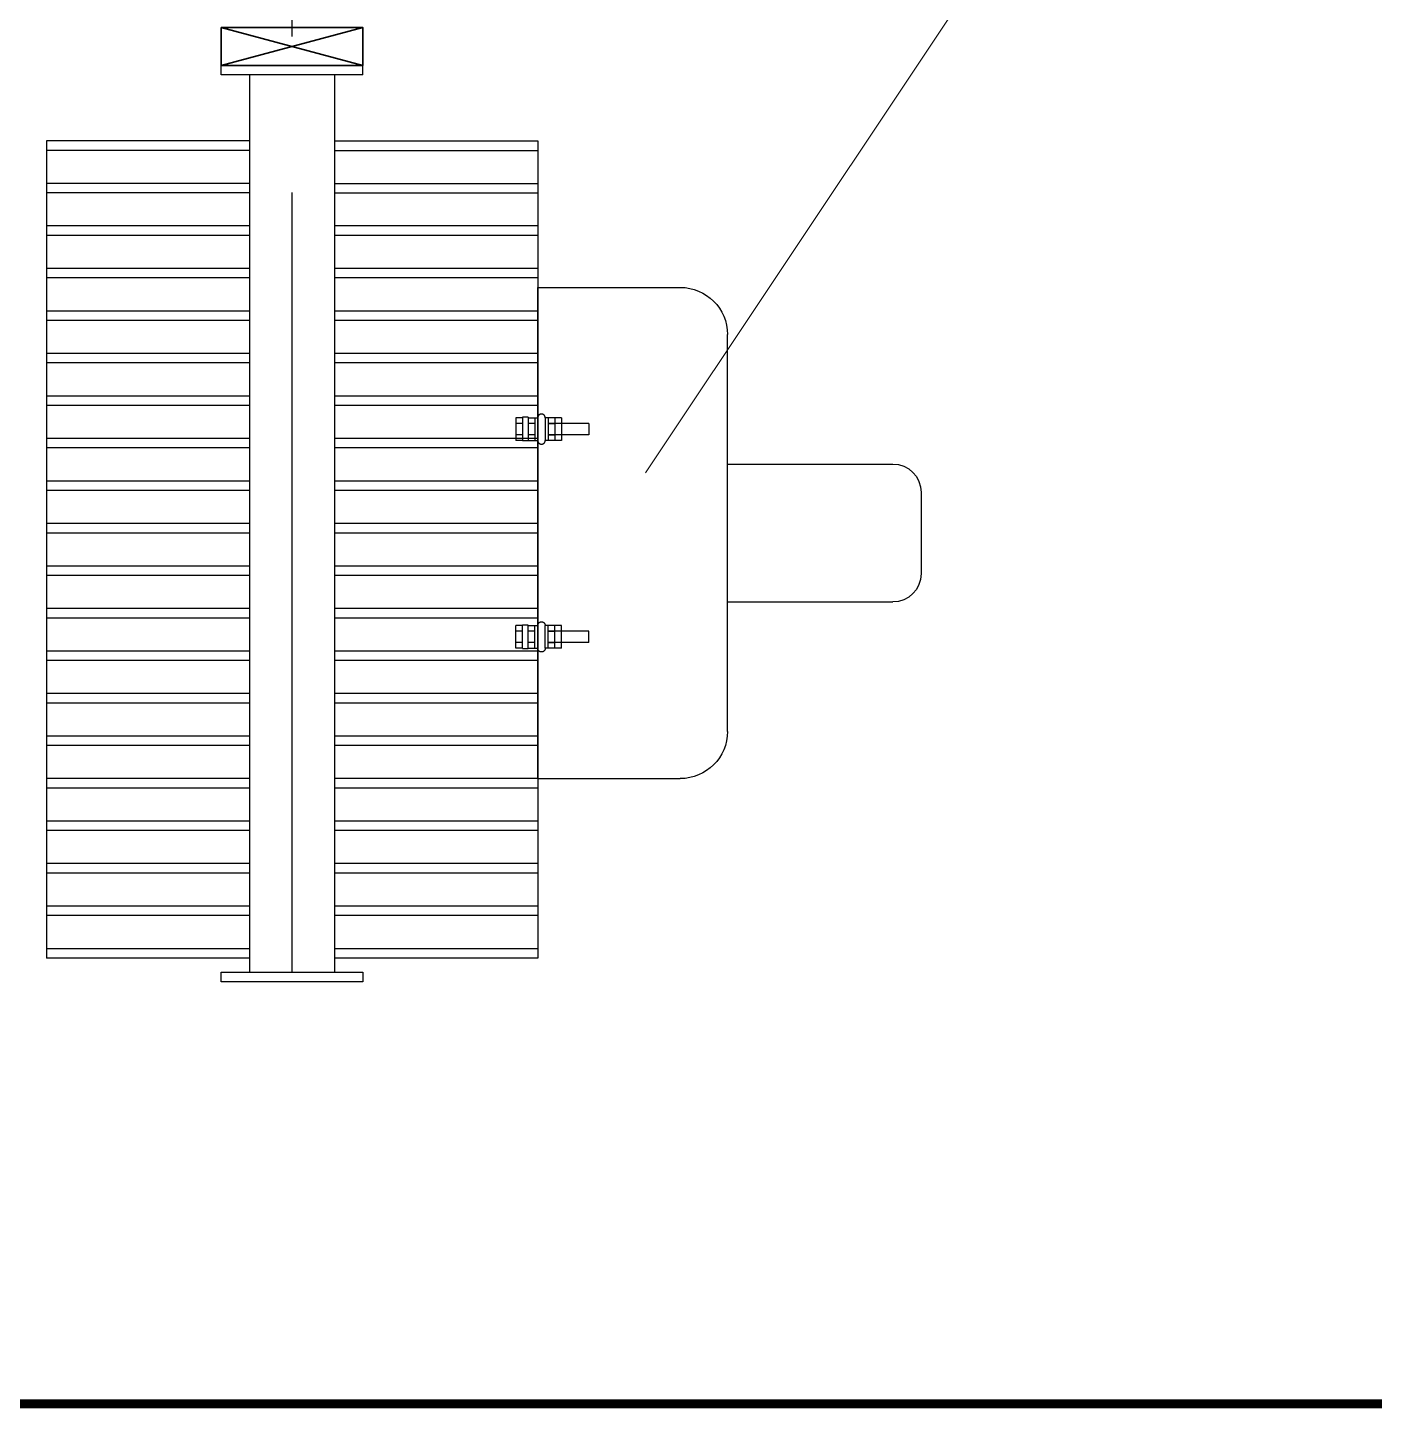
# Model space of a CAD drawing. Header units: millimetres. Extents: x 170275 to 421125, y -418833 to -203687.
# Drawn here: x 173910 to 175336, y -211388 to -209926 of the extents above; entities that cross this region are included whole.
import ezdxf

# ---------------------------------------------------------------- set-up
doc = ezdxf.new("R2010")
doc.units = ezdxf.units.MM
doc.header["$LTSCALE"] = 13
for name, pattern in [('CENTER', [50.8, 31.75, -6.35, 6.35, -6.35]), ('CENTERX2', [101.6, 63.5, -12.7, 12.7, -12.7]), ('HIDDEN', [9.525, 6.35, -3.175])]:
    doc.linetypes.add(name, pattern=pattern)
doc.layers.get('0').update_dxf_attribs({"color": 1, "linetype": 'CENTER'})
doc.layers.add('05', color=4, linetype='Continuous', lineweight=35)
doc.layers.add('铁心', color=3, linetype='Continuous', lineweight=0)
doc.layers.add('1', color=4, linetype='Continuous')
doc.layers.add('4', color=2, linetype='HIDDEN')

# ---------------------------------------------------------------- blocks, each defined once
blk = doc.blocks.new('A$C392507CE')
at = {"layer": '05', "linetype": 'ByBlock'}
for p, q in [((0.5, 94.6), (-149.5, 54.6)), ((-149.5, 94.6), (0.5, 54.6))]:
    blk.add_line(p, q, dxfattribs=at)
blk.add_lwpolyline([(0.5, 94.6), (-149.5, 94.6), (-149.5, 54.6), (0.5, 54.6)], close=True, dxfattribs=at)
blk = doc.blocks.new('4656163')
at = {"linetype": 'HIDDEN'}
for p, q in [((4691, -11118), (4684, -11118)), ((4684, -11118), (4684, -11142)), ((4697, -11117.5), (4691, -11117.5)), ((4691, -11118), (4691, -11142)), ((4697, -11117.5), (4697, -11142.5)), ((4697, -11118), (4707, -11118)), ((4704, -11118), (4704, -11142)), ((4732, -11118), (4715, -11118)), ((4715, -11118), (4715, -11142)), ((4718, -11118), (4718, -11142)), ((4725, -11118), (4725, -11142)), ((4732, -11118), (4732, -11142)), ((4691, -11124), (4684, -11124)), ((4691, -11136), (4684, -11136)), ((4704, -11124), (4697, -11124)), ((4704, -11136), (4697, -11136)), ((4718, -11124), (4725, -11124)), ((4761, -11124), (4718, -11124)), ((4718, -11136), (4725, -11136)), ((4761, -11136), (4718, -11136)), ((4761, -11124), (4761, -11136)), ((4691, -11142), (4684, -11142)), ((4697, -11142.5), (4691, -11142.5)), ((4697, -11142), (4707, -11142)), ((4732, -11142), (4715, -11142))]:
    blk.add_line(p, q, dxfattribs=at)
for centre, start, end in [((4711, -11118), 0, 180), ((4711, -11142), 180, 0)]:
    blk.add_arc(centre, 4, start, end, dxfattribs=at)
at = {"layer": '4', "color": 0}
blk.add_line((4707, -11118), (4707, -11142), dxfattribs=at)
blk = doc.blocks.new('A$C324939BF')
at = {"layer": '1'}
for p, q in [((23, 520), (23, 0)), ((23, 520), (173.9, 520)), ((223.9, 470), (223.9, 50)), ((223.9, 333), (399, 333)), ((429, 217), (429, 303)), ((223.9, 187), (399, 187)), ((23, 0), (173.9, 0))]:
    blk.add_line(p, q, dxfattribs=at)
for centre, radius, start, end in [((173.9, 470), 50, 359.9995, 89.9995), ((399, 303), 30, 359.9995, 89.9995), ((399, 217), 30, 269.9995, 359.9995), ((173.9, 50), 50, 269.9995, 359.9995)]:
    blk.add_arc(centre, radius, start, end, dxfattribs=at)
at = {"layer": '1', "rotation": 359.9995410159855}
blk.add_blockref('4656163', (-4683.9, 11500), dxfattribs=at)
at = {"layer": '1', "xscale": -1, "rotation": 180.0004589840145}
blk.add_blockref('4656163', (-4683.9, -10980), dxfattribs=at)

msp = doc.modelspace()

# ---------------------------------------------------------------- linework, layer by layer
at = {"layer": '1', "color": 1, "linetype": 'CENTERX2', "lineweight": -3}
msp.add_line((174190.49, -210926.44), (174190.49, -209729.18), dxfattribs=at)
at = {"layer": '1', "ltscale": 5}
for p, q in [((174265.49, -209966.44), (174115.49, -209966.44)), ((174115.49, -209976.44), (174115.49, -209966.44)), ((174265.49, -209976.44), (174115.49, -209976.44)), ((174145.49, -209976.44), (174145.49, -210926.44)), ((174235.49, -209976.44), (174235.49, -210926.44)), ((174265.49, -209976.44), (174265.49, -209966.44)), ((174145.49, -210046.44), (173930.49, -210046.44)), ((174145.49, -210046.44), (173930.49, -210046.44)), ((174145.49, -210046.44), (173930.49, -210046.44)), ((174235.49, -210039.35), (174235.49, -210039.35)), ((174235.49, -210046.44), (174450.49, -210046.44)), ((174235.49, -210046.44), (174450.49, -210046.44)), ((174235.49, -210046.44), (174450.49, -210046.44)), ((174145.49, -210056.44), (173930.49, -210056.44)), ((174145.49, -210056.44), (173930.49, -210056.44)), ((174235.49, -210056.44), (174450.49, -210056.44)), ((174235.49, -210056.44), (174450.49, -210056.44)), ((174145.49, -210091.44), (173930.49, -210091.44)), ((174145.49, -210091.44), (173930.49, -210091.44)), ((174145.49, -210091.44), (173930.49, -210091.44)), ((174235.49, -210091.44), (174450.49, -210091.44)), ((174235.49, -210091.44), (174450.49, -210091.44)), ((174235.49, -210091.44), (174450.49, -210091.44)), ((174145.49, -210101.44), (173930.49, -210101.44)), ((174145.49, -210101.44), (173930.49, -210101.44)), ((174235.49, -210101.44), (174450.49, -210101.44)), ((174235.49, -210101.44), (174450.49, -210101.44)), ((174145.49, -210136.44), (173930.49, -210136.44)), ((174145.49, -210136.44), (173930.49, -210136.44)), ((174450.49, -210136.44), (174235.49, -210136.44)), ((174145.49, -210146.44), (173930.49, -210146.44)), ((174145.49, -210146.44), (173930.49, -210146.44)), ((174145.49, -210146.44), (173930.49, -210146.44)), ((174145.49, -210146.44), (173930.49, -210146.44)), ((174450.49, -210146.44), (174235.49, -210146.44)), ((174450.49, -210146.44), (174235.49, -210146.44)), ((174145.49, -210181.44), (173930.49, -210181.44)), ((174145.49, -210181.44), (173930.49, -210181.44)), ((174145.49, -210181.44), (173930.49, -210181.44)), ((174145.49, -210181.44), (173930.49, -210181.44)), ((174145.49, -210181.44), (173930.49, -210181.44)), ((174145.49, -210181.44), (173930.49, -210181.44)), ((174450.49, -210181.44), (174235.49, -210181.44)), ((174450.49, -210181.44), (174235.49, -210181.44)), ((174450.49, -210181.44), (174235.49, -210181.44)), ((174145.49, -210191.44), (173930.49, -210191.44)), ((174145.49, -210191.44), (173930.49, -210191.44)), ((174145.49, -210191.44), (173930.49, -210191.44)), ((174145.49, -210191.44), (173930.49, -210191.44)), ((174145.49, -210191.44), (173930.49, -210191.44)), ((174145.49, -210191.44), (173930.49, -210191.44)), ((174450.49, -210191.44), (174235.49, -210191.44)), ((174450.49, -210191.44), (174235.49, -210191.44)), ((174450.49, -210191.44), (174235.49, -210191.44)), ((174145.49, -210226.44), (173930.49, -210226.44)), ((174145.49, -210226.44), (173930.49, -210226.44)), ((174145.49, -210226.44), (173930.49, -210226.44)), ((174145.49, -210226.44), (173930.49, -210226.44)), ((174145.49, -210226.44), (173930.49, -210226.44)), ((174145.49, -210226.44), (173930.49, -210226.44)), ((174450.49, -210226.44), (174235.49, -210226.44)), ((174450.49, -210226.44), (174235.49, -210226.44)), ((174450.49, -210226.44), (174235.49, -210226.44)), ((174145.49, -210236.44), (173930.49, -210236.44)), ((174145.49, -210236.44), (173930.49, -210236.44)), ((174145.49, -210236.44), (173930.49, -210236.44)), ((174145.49, -210236.44), (173930.49, -210236.44)), ((174145.49, -210236.44), (173930.49, -210236.44)), ((174145.49, -210236.44), (173930.49, -210236.44)), ((174450.49, -210236.44), (174235.49, -210236.44)), ((174450.49, -210236.44), (174235.49, -210236.44)), ((174450.49, -210236.44), (174235.49, -210236.44)), ((174145.49, -210271.44), (173930.49, -210271.44)), ((174145.49, -210271.44), (173930.49, -210271.44)), ((174145.49, -210271.44), (173930.49, -210271.44)), ((174145.49, -210271.44), (173930.49, -210271.44)), ((174145.49, -210271.44), (173930.49, -210271.44)), ((174145.49, -210271.44), (173930.49, -210271.44)), ((174450.49, -210271.44), (174235.49, -210271.44)), ((174450.49, -210271.44), (174235.49, -210271.44)), ((174450.49, -210271.44), (174235.49, -210271.44)), ((174145.49, -210281.44), (173930.49, -210281.44)), ((174145.49, -210281.44), (173930.49, -210281.44)), ((174145.49, -210281.44), (173930.49, -210281.44)), ((174145.49, -210281.44), (173930.49, -210281.44)), ((174145.49, -210281.44), (173930.49, -210281.44)), ((174145.49, -210281.44), (173930.49, -210281.44)), ((174450.49, -210281.44), (174235.49, -210281.44)), ((174450.49, -210281.44), (174235.49, -210281.44)), ((174450.49, -210281.44), (174235.49, -210281.44)), ((174145.49, -210316.44), (173930.49, -210316.44)), ((174145.49, -210316.44), (173930.49, -210316.44)), ((174145.49, -210316.44), (173930.49, -210316.44)), ((174145.49, -210316.44), (173930.49, -210316.44)), ((174450.49, -210316.44), (174235.49, -210316.44)), ((174450.49, -210316.44), (174235.49, -210316.44)), ((174145.49, -210326.44), (173930.49, -210326.44)), ((174145.49, -210326.44), (173930.49, -210326.44)), ((174145.49, -210326.44), (173930.49, -210326.44)), ((174145.49, -210326.44), (173930.49, -210326.44)), ((174450.49, -210326.44), (174235.49, -210326.44)), ((174450.49, -210326.44), (174235.49, -210326.44)), ((174145.49, -210361.44), (173930.49, -210361.44)), ((174145.49, -210361.44), (173930.49, -210361.44)), ((174145.49, -210361.44), (173930.49, -210361.44)), ((174145.49, -210361.44), (173930.49, -210361.44)), ((174145.49, -210371.44), (173930.49, -210371.44)), ((174145.49, -210371.44), (173930.49, -210371.44)), ((174145.49, -210371.44), (173930.49, -210371.44)), ((174145.49, -210371.44), (173930.49, -210371.44)), ((174450.49, -210361.44), (174235.49, -210361.44)), ((174450.49, -210361.44), (174235.49, -210361.44)), ((174450.49, -210371.44), (174235.49, -210371.44)), ((174450.49, -210371.44), (174235.49, -210371.44)), ((174145.49, -210406.44), (173930.49, -210406.44)), ((174145.49, -210406.44), (173930.49, -210406.44)), ((174145.49, -210406.44), (173930.49, -210406.44)), ((174145.49, -210406.44), (173930.49, -210406.44)), ((174145.49, -210416.44), (173930.49, -210416.44)), ((174145.49, -210416.44), (173930.49, -210416.44)), ((174145.49, -210416.44), (173930.49, -210416.44)), ((174145.49, -210416.44), (173930.49, -210416.44)), ((174450.49, -210406.44), (174235.49, -210406.44)), ((174450.49, -210406.44), (174235.49, -210406.44)), ((174450.49, -210416.44), (174235.49, -210416.44)), ((174450.49, -210416.44), (174235.49, -210416.44)), ((174145.49, -210451.44), (173930.49, -210451.44)), ((174145.49, -210451.44), (173930.49, -210451.44)), ((174145.49, -210451.44), (173930.49, -210451.44)), ((174145.49, -210451.44), (173930.49, -210451.44)), ((174145.49, -210461.44), (173930.49, -210461.44)), ((174145.49, -210461.44), (173930.49, -210461.44)), ((174145.49, -210461.44), (173930.49, -210461.44)), ((174145.49, -210461.44), (173930.49, -210461.44)), ((174450.49, -210451.44), (174235.49, -210451.44)), ((174450.49, -210451.44), (174235.49, -210451.44)), ((174450.49, -210461.44), (174235.49, -210461.44)), ((174450.49, -210461.44), (174235.49, -210461.44)), ((174145.49, -210496.44), (173930.49, -210496.44)), ((174145.49, -210496.44), (173930.49, -210496.44)), ((174145.49, -210496.44), (173930.49, -210496.44)), ((174145.49, -210496.44), (173930.49, -210496.44)), ((174145.49, -210506.44), (173930.49, -210506.44)), ((174145.49, -210506.44), (173930.49, -210506.44)), ((174145.49, -210506.44), (173930.49, -210506.44)), ((174145.49, -210506.44), (173930.49, -210506.44)), ((174450.49, -210496.44), (174235.49, -210496.44)), ((174450.49, -210496.44), (174235.49, -210496.44)), ((174450.49, -210506.44), (174235.49, -210506.44)), ((174450.49, -210506.44), (174235.49, -210506.44)), ((174145.49, -210541.44), (173930.49, -210541.44)), ((174145.49, -210541.44), (173930.49, -210541.44)), ((174145.49, -210541.44), (173930.49, -210541.44)), ((174145.49, -210541.44), (173930.49, -210541.44)), ((174145.49, -210541.44), (173930.49, -210541.44)), ((174145.49, -210541.44), (173930.49, -210541.44)), ((174450.49, -210541.44), (174235.49, -210541.44)), ((174450.49, -210541.44), (174235.49, -210541.44)), ((174450.49, -210541.44), (174235.49, -210541.44)), ((174145.49, -210551.44), (173930.49, -210551.44)), ((174145.49, -210551.44), (173930.49, -210551.44)), ((174145.49, -210551.44), (173930.49, -210551.44)), ((174145.49, -210551.44), (173930.49, -210551.44)), ((174450.49, -210551.44), (174235.49, -210551.44)), ((174450.49, -210551.44), (174235.49, -210551.44)), ((174145.49, -210586.44), (173930.49, -210586.44)), ((174145.49, -210586.44), (173930.49, -210586.44)), ((174145.49, -210586.44), (173930.49, -210586.44)), ((174145.49, -210586.44), (173930.49, -210586.44)), ((174450.49, -210586.44), (174235.49, -210586.44)), ((174450.49, -210586.44), (174235.49, -210586.44)), ((174145.49, -210596.44), (173930.49, -210596.44)), ((174145.49, -210596.44), (173930.49, -210596.44)), ((174145.49, -210596.44), (173930.49, -210596.44)), ((174145.49, -210596.44), (173930.49, -210596.44)), ((174450.49, -210596.44), (174235.49, -210596.44)), ((174450.49, -210596.44), (174235.49, -210596.44)), ((174145.49, -210631.44), (173930.49, -210631.44)), ((174145.49, -210631.44), (173930.49, -210631.44)), ((174145.49, -210631.44), (173930.49, -210631.44)), ((174145.49, -210631.44), (173930.49, -210631.44)), ((174450.49, -210631.44), (174235.49, -210631.44)), ((174450.49, -210631.44), (174235.49, -210631.44)), ((174145.49, -210641.44), (173930.49, -210641.44)), ((174145.49, -210641.44), (173930.49, -210641.44)), ((174145.49, -210641.44), (173930.49, -210641.44)), ((174145.49, -210641.44), (173930.49, -210641.44)), ((174450.49, -210641.44), (174235.49, -210641.44)), ((174450.49, -210641.44), (174235.49, -210641.44)), ((174145.49, -210676.44), (173930.49, -210676.44)), ((174145.49, -210676.44), (173930.49, -210676.44)), ((174145.49, -210676.44), (173930.49, -210676.44)), ((174145.49, -210676.44), (173930.49, -210676.44)), ((174450.49, -210676.44), (174235.49, -210676.44)), ((174450.49, -210676.44), (174235.49, -210676.44)), ((174145.49, -210686.44), (173930.49, -210686.44)), ((174145.49, -210686.44), (173930.49, -210686.44)), ((174145.49, -210686.44), (173930.49, -210686.44)), ((174145.49, -210686.44), (173930.49, -210686.44)), ((174450.49, -210686.44), (174235.49, -210686.44)), ((174450.49, -210686.44), (174235.49, -210686.44)), ((174145.49, -210721.44), (173930.49, -210721.44)), ((174145.49, -210721.44), (173930.49, -210721.44)), ((174145.49, -210721.44), (173930.49, -210721.44)), ((174145.49, -210721.44), (173930.49, -210721.44)), ((174145.49, -210721.44), (173930.49, -210721.44)), ((174145.49, -210721.44), (173930.49, -210721.44)), ((174450.49, -210721.44), (174235.49, -210721.44)), ((174450.49, -210721.44), (174235.49, -210721.44)), ((174450.49, -210721.44), (174235.49, -210721.44)), ((174145.49, -210731.44), (173930.49, -210731.44)), ((174145.49, -210731.44), (173930.49, -210731.44)), ((174145.49, -210731.44), (173930.49, -210731.44)), ((174145.49, -210731.44), (173930.49, -210731.44)), ((174145.49, -210731.44), (174145.49, -210926.44)), ((174235.49, -210731.44), (174235.49, -210926.44)), ((174450.49, -210731.44), (174235.49, -210731.44)), ((174450.49, -210731.44), (174235.49, -210731.44)), ((174145.49, -210766.44), (173930.49, -210766.44)), ((174145.49, -210766.44), (173930.49, -210766.44)), ((174145.49, -210766.44), (173930.49, -210766.44)), ((174145.49, -210766.44), (173930.49, -210766.44)), ((174450.49, -210766.44), (174235.49, -210766.44)), ((174450.49, -210766.44), (174235.49, -210766.44)), ((174145.49, -210776.44), (173930.49, -210776.44)), ((174145.49, -210776.44), (173930.49, -210776.44)), ((174145.49, -210776.44), (173930.49, -210776.44)), ((174145.49, -210776.44), (173930.49, -210776.44)), ((174450.49, -210776.44), (174235.49, -210776.44)), ((174450.49, -210776.44), (174235.49, -210776.44)), ((174145.49, -210811.44), (173930.49, -210811.44)), ((174145.49, -210811.44), (173930.49, -210811.44)), ((174145.49, -210811.44), (173930.49, -210811.44)), ((174145.49, -210811.44), (173930.49, -210811.44)), ((174450.49, -210811.44), (174235.49, -210811.44)), ((174450.49, -210811.44), (174235.49, -210811.44)), ((174145.49, -210821.44), (173930.49, -210821.44)), ((174145.49, -210821.44), (173930.49, -210821.44)), ((174145.49, -210821.44), (173930.49, -210821.44)), ((174145.49, -210821.44), (173930.49, -210821.44)), ((174450.49, -210821.44), (174235.49, -210821.44)), ((174450.49, -210821.44), (174235.49, -210821.44)), ((174145.49, -210856.44), (173930.49, -210856.44)), ((174145.49, -210856.44), (173930.49, -210856.44)), ((174145.49, -210856.44), (173930.49, -210856.44)), ((174145.49, -210856.44), (173930.49, -210856.44)), ((174450.49, -210856.44), (174235.49, -210856.44)), ((174450.49, -210856.44), (174235.49, -210856.44)), ((174145.49, -210866.44), (173930.49, -210866.44)), ((174145.49, -210866.44), (173930.49, -210866.44)), ((174145.49, -210866.44), (173930.49, -210866.44)), ((174145.49, -210866.44), (173930.49, -210866.44)), ((174450.49, -210866.44), (174235.49, -210866.44)), ((174450.49, -210866.44), (174235.49, -210866.44)), ((174145.49, -210901.44), (173930.49, -210901.44)), ((174145.49, -210901.44), (173930.49, -210901.44)), ((174145.49, -210901.44), (173930.49, -210901.44)), ((174145.49, -210901.44), (173930.49, -210901.44)), ((174145.49, -210911.44), (173930.49, -210911.44)), ((174145.49, -210911.44), (173930.49, -210911.44)), ((174145.49, -210911.44), (173930.49, -210911.44)), ((174145.49, -210911.44), (173930.49, -210911.44)), ((174450.49, -210901.44), (174235.49, -210901.44)), ((174450.49, -210901.44), (174235.49, -210901.44)), ((174450.49, -210911.44), (174235.49, -210911.44)), ((174450.49, -210911.44), (174235.49, -210911.44)), ((174115.49, -210926.44), (174265.49, -210926.44)), ((174115.49, -210936.44), (174115.49, -210926.44)), ((174265.49, -210926.44), (174265.49, -210936.44)), ((174265.49, -210936.44), (174115.49, -210936.44))]:
    msp.add_line(p, q, dxfattribs=at)
at = {"layer": '1'}
for p, q in [((173930.49, -210046.44), (173930.49, -210911.44)), ((174450.49, -210046.44), (174450.49, -210911.44))]:
    msp.add_line(p, q, dxfattribs=at)
at = {"layer": '1', "const_width": 9.42}
msp.add_lwpolyline([(170974.37, -211383.37), (181307.81, -211383.37), (181307.81, -203956.21), (170974.37, -203956.21), (170974.37, -211383.37)], dxfattribs=at)
at = {"layer": '铁心'}
msp.add_lwpolyline([(174564.74, -210397.6), (174998.86, -209746.18), (174998.86, -209746.18)], dxfattribs=at)

# ---------------------------------------------------------------- block references
at = {"color": 1, "xscale": -1, "rotation": 180}
msp.add_blockref('A$C324939BF', (174427.49, -210201.43), dxfattribs=at)
at = {"layer": '1', "extrusion": (0, 0, -1), "zscale": -1, "rotation": 180}
msp.add_blockref('A$C392507CE', (-174264.99, -209871.84), dxfattribs=at)

doc.saveas('drawing.dxf')
